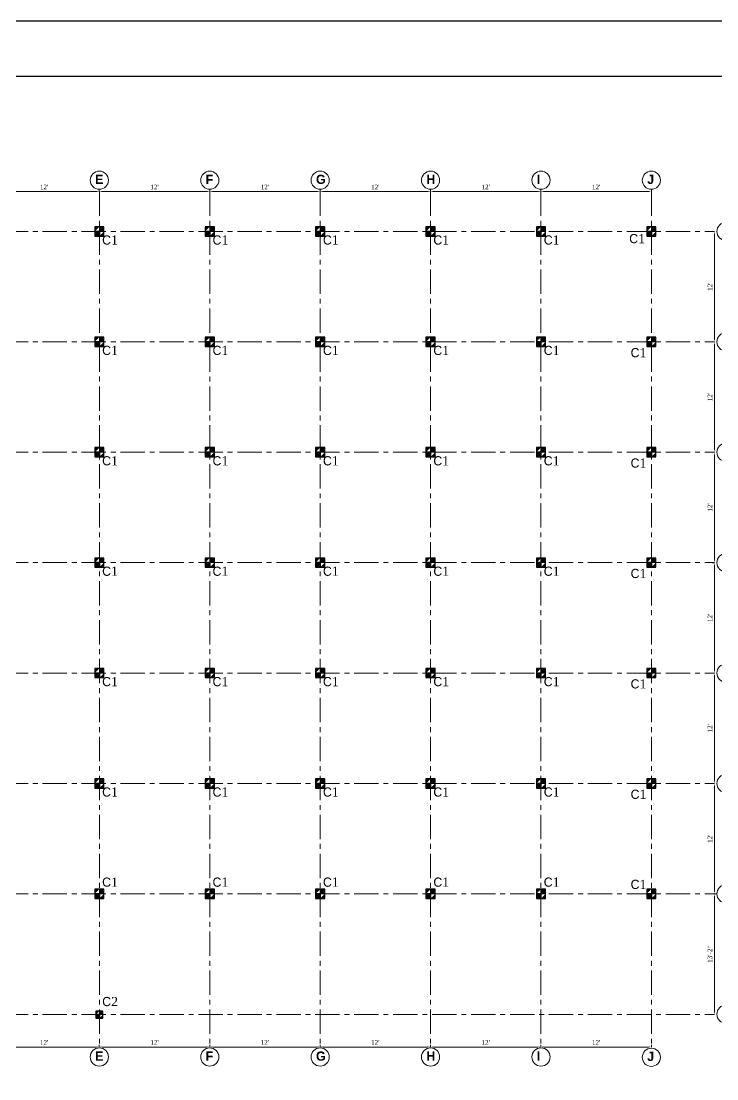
# Model space of a CAD drawing. Extents: x -2338379 to 930990, y -818978 to 106940.
# Drawn here: x 395084 to 395991, y -204346 to -202966 of the extents above; entities that cross this region are included whole.
import ezdxf

# ---------------------------------------------------------------- set-up
doc = ezdxf.new("R2010")
doc.units = 0
doc.header["$MEASUREMENT"] = 0
doc.header["$PDMODE"] = 34
doc.linetypes.add('CENTER', pattern=[50.8, 31.75, -6.35, 6.35, -6.35])
doc.layers.get('0').update_dxf_attribs({"linetype": 'CONTINUOUS', "lineweight": 30})
doc.layers.get('DEFPOINTS').update_dxf_attribs({"linetype": 'CONTINUOUS'})
for name, color, linetype, lineweight in [('Center', 11, 'CENTER', 15), ('Outline', 4, 'CONTINUOUS', 9), ('TEXT', 7, 'CONTINUOUS', 30)]:
    doc.layers.add(name, color=color, linetype=linetype, lineweight=lineweight)
doc.layers.add('pillar12', color=7, linetype='CONTINUOUS')
doc.styles.get("Standard").update_dxf_attribs({"font": 'times.ttf', "height": 6})
doc.dimstyles.new('Standard$0', dxfattribs={"dimtxt": 6, "dimasz": 4, "dimexe": 3, "dimexo": 6, "dimgap": 3, "dimtad": 1, "dimdec": 1, "dimzin": 0, "dimdsep": 46, "dimlunit": 4, "dimtxsty": 'Standard', "dimcen": 0.09, "dimclrd": 6, "dimclre": 6, "dimclrt": 7, "dimadec": 0, "dimazin": 0, "dimtfac": 1, "dimtdec": 1, "dimtix": 1, "dimtofl": 0, "dimtmove": 1, "dimatfit": 3, "dimfxl": 1, "dimtolj": 1, "dimtzin": 0, "dimlwd": 18, "dimlwe": 18, "dimarcsym": 0})

# ---------------------------------------------------------------- blocks, each defined once
blk = doc.blocks.new('pill12')
h = blk.add_hatch(color=5)
h.paths.add_polyline_path([(-6, -6), (6, -6), (6, 6), (-6, 6)], flags=17)
edge = h.paths.add_edge_path(flags=17)
edge.add_line((6, 0), (-6, 0))
edge.add_line((0, 6), (0, -6))
for p, q in [((6, 0), (-6, 0)), ((0, 6), (0, -6))]:
    blk.add_line(p, q)
blk.add_lwpolyline([(-6, -6), (6, -6), (6, 6), (-6, 6)], close=True)
blk = doc.blocks.new('*D1250')
at = {"color": 6, "lineweight": 18, "transparency": 16777216}
for p, q in [((395041.5, -203188.3), (395041.5, -203185.3)), ((395045.5, -203188.3), (395181.5, -203188.3)), ((395185.5, -203188.3), (395185.5, -203185.3))]:
    blk.add_line(p, q, dxfattribs=at)
at = {"color": 6, "lineweight": 30, "transparency": 16777216}
for points in [[(395045.5, -203187.6), (395045.5, -203189), (395041.5, -203188.3)], [(395181.5, -203187.6), (395181.5, -203189), (395185.5, -203188.3)]]:
    blk.add_solid(points, dxfattribs=at)
at = {"layer": 'DEFPOINTS', "color": 0, "lineweight": 30, "transparency": 16777216}
for p in [(395041.5, -203188.3), (395185.5, -203188.3), (395185.5, -203188.3)]:
    blk.add_point(p, dxfattribs=at)
at = {"color": 7, "lineweight": 30, "transparency": 16777216, "insert": (395113.5, -203182.3), "char_height": 6, "attachment_point": 5}
blk.add_mtext("\\A1;12'", dxfattribs=at)
blk = doc.blocks.new('*D1251')
at = {"color": 6, "lineweight": 18, "transparency": 16777216}
for p, q in [((395185.5, -203188.3), (395185.5, -203185.3)), ((395189.5, -203188.3), (395325.5, -203188.3)), ((395329.5, -203188.3), (395329.5, -203185.3))]:
    blk.add_line(p, q, dxfattribs=at)
at = {"color": 6, "lineweight": 30, "transparency": 16777216}
for points in [[(395189.5, -203187.6), (395189.5, -203189), (395185.5, -203188.3)], [(395325.5, -203187.6), (395325.5, -203189), (395329.5, -203188.3)]]:
    blk.add_solid(points, dxfattribs=at)
at = {"layer": 'DEFPOINTS', "color": 0, "lineweight": 30, "transparency": 16777216}
for p in [(395185.5, -203188.3), (395329.5, -203188.3), (395329.5, -203188.3)]:
    blk.add_point(p, dxfattribs=at)
at = {"color": 7, "lineweight": 30, "transparency": 16777216, "insert": (395257.5, -203182.3), "char_height": 6, "attachment_point": 5}
blk.add_mtext("\\A1;12'", dxfattribs=at)
blk = doc.blocks.new('*D1252')
at = {"color": 6, "lineweight": 18, "transparency": 16777216}
for p, q in [((395329.5, -203188.3), (395329.5, -203185.3)), ((395333.5, -203188.3), (395469.5, -203188.3)), ((395473.5, -203188.3), (395473.5, -203185.3))]:
    blk.add_line(p, q, dxfattribs=at)
at = {"color": 6, "lineweight": 30, "transparency": 16777216}
for points in [[(395333.5, -203187.6), (395333.5, -203189), (395329.5, -203188.3)], [(395469.5, -203187.6), (395469.5, -203189), (395473.5, -203188.3)]]:
    blk.add_solid(points, dxfattribs=at)
at = {"layer": 'DEFPOINTS', "color": 0, "lineweight": 30, "transparency": 16777216}
for p in [(395329.5, -203188.3), (395473.5, -203188.3), (395473.5, -203188.3)]:
    blk.add_point(p, dxfattribs=at)
at = {"color": 7, "lineweight": 30, "transparency": 16777216, "insert": (395401.5, -203182.3), "char_height": 6, "attachment_point": 5}
blk.add_mtext("\\A1;12'", dxfattribs=at)
blk = doc.blocks.new('*D1253')
at = {"color": 6, "lineweight": 18, "transparency": 16777216}
for p, q in [((395473.5, -203188.3), (395473.5, -203185.3)), ((395477.5, -203188.3), (395613.5, -203188.3)), ((395617.5, -203188.3), (395617.5, -203185.3))]:
    blk.add_line(p, q, dxfattribs=at)
at = {"color": 6, "lineweight": 30, "transparency": 16777216}
for points in [[(395477.5, -203187.6), (395477.5, -203189), (395473.5, -203188.3)], [(395613.5, -203187.6), (395613.5, -203189), (395617.5, -203188.3)]]:
    blk.add_solid(points, dxfattribs=at)
at = {"layer": 'DEFPOINTS', "color": 0, "lineweight": 30, "transparency": 16777216}
for p in [(395473.5, -203188.3), (395617.5, -203188.3), (395617.5, -203188.3)]:
    blk.add_point(p, dxfattribs=at)
at = {"color": 7, "lineweight": 30, "transparency": 16777216, "insert": (395545.5, -203182.3), "char_height": 6, "attachment_point": 5}
blk.add_mtext("\\A1;12'", dxfattribs=at)
blk = doc.blocks.new('*D1254')
at = {"color": 6, "lineweight": 18, "transparency": 16777216}
for p, q in [((395617.5, -203188.3), (395617.5, -203185.3)), ((395621.5, -203188.3), (395757.5, -203188.3)), ((395761.5, -203188.3), (395761.5, -203185.3))]:
    blk.add_line(p, q, dxfattribs=at)
at = {"color": 6, "lineweight": 30, "transparency": 16777216}
for points in [[(395621.5, -203187.6), (395621.5, -203189), (395617.5, -203188.3)], [(395757.5, -203187.6), (395757.5, -203189), (395761.5, -203188.3)]]:
    blk.add_solid(points, dxfattribs=at)
at = {"layer": 'DEFPOINTS', "color": 0, "lineweight": 30, "transparency": 16777216}
for p in [(395617.5, -203188.3), (395761.5, -203188.3), (395761.5, -203189)]:
    blk.add_point(p, dxfattribs=at)
at = {"color": 7, "lineweight": 30, "transparency": 16777216, "insert": (395689.5, -203182.3), "char_height": 6, "attachment_point": 5}
blk.add_mtext("\\A1;12'", dxfattribs=at)
blk = doc.blocks.new('*D1255')
at = {"color": 6, "lineweight": 18, "transparency": 16777216}
for p, q in [((395761.5, -203188.3), (395761.5, -203185.3)), ((395765.5, -203188.3), (395901.5, -203188.3)), ((395905.5, -203188.3), (395905.5, -203185.3))]:
    blk.add_line(p, q, dxfattribs=at)
at = {"color": 6, "lineweight": 30, "transparency": 16777216}
for points in [[(395765.5, -203187.6), (395765.5, -203189), (395761.5, -203188.3)], [(395901.5, -203187.6), (395901.5, -203189), (395905.5, -203188.3)]]:
    blk.add_solid(points, dxfattribs=at)
at = {"layer": 'DEFPOINTS', "color": 0, "lineweight": 30, "transparency": 16777216}
for p in [(395761.5, -203189), (395905.5, -203188.3), (395905.5, -203188.3)]:
    blk.add_point(p, dxfattribs=at)
at = {"color": 7, "lineweight": 30, "transparency": 16777216, "insert": (395833.5, -203182.3), "char_height": 6, "attachment_point": 5}
blk.add_mtext("\\A1;12'", dxfattribs=at)
blk = doc.blocks.new('*D1265')
at = {"color": 6, "lineweight": 18, "transparency": 16777216}
for p, q in [((395041.5, -204304), (395041.5, -204301)), ((395045.5, -204304), (395181.5, -204304)), ((395185.5, -204304), (395185.5, -204301))]:
    blk.add_line(p, q, dxfattribs=at)
at = {"color": 6, "lineweight": 30, "transparency": 16777216}
for points in [[(395045.5, -204303.3), (395045.5, -204304.7), (395041.5, -204304)], [(395181.5, -204303.3), (395181.5, -204304.7), (395185.5, -204304)]]:
    blk.add_solid(points, dxfattribs=at)
at = {"layer": 'DEFPOINTS', "color": 0, "lineweight": 30, "transparency": 16777216}
for p in [(395041.5, -204304), (395185.5, -204304), (395185.5, -204304)]:
    blk.add_point(p, dxfattribs=at)
at = {"color": 7, "lineweight": 30, "transparency": 16777216, "insert": (395113.5, -204298), "char_height": 6, "attachment_point": 5}
blk.add_mtext("\\A1;12'", dxfattribs=at)
blk = doc.blocks.new('*D1266')
at = {"color": 6, "lineweight": 18, "transparency": 16777216}
for p, q in [((395185.5, -204304), (395185.5, -204301)), ((395189.5, -204304), (395325.5, -204304)), ((395329.5, -204304), (395329.5, -204301))]:
    blk.add_line(p, q, dxfattribs=at)
at = {"color": 6, "lineweight": 30, "transparency": 16777216}
for points in [[(395189.5, -204303.3), (395189.5, -204304.7), (395185.5, -204304)], [(395325.5, -204303.3), (395325.5, -204304.7), (395329.5, -204304)]]:
    blk.add_solid(points, dxfattribs=at)
at = {"layer": 'DEFPOINTS', "color": 0, "lineweight": 30, "transparency": 16777216}
for p in [(395185.5, -204304), (395329.5, -204304), (395329.5, -204304)]:
    blk.add_point(p, dxfattribs=at)
at = {"color": 7, "lineweight": 30, "transparency": 16777216, "insert": (395257.5, -204298), "char_height": 6, "attachment_point": 5}
blk.add_mtext("\\A1;12'", dxfattribs=at)
blk = doc.blocks.new('*D1267')
at = {"color": 6, "lineweight": 18, "transparency": 16777216}
for p, q in [((395329.5, -204304), (395329.5, -204301)), ((395333.5, -204304), (395469.5, -204304)), ((395473.5, -204304), (395473.5, -204301))]:
    blk.add_line(p, q, dxfattribs=at)
at = {"color": 6, "lineweight": 30, "transparency": 16777216}
for points in [[(395333.5, -204303.3), (395333.5, -204304.7), (395329.5, -204304)], [(395469.5, -204303.3), (395469.5, -204304.7), (395473.5, -204304)]]:
    blk.add_solid(points, dxfattribs=at)
at = {"layer": 'DEFPOINTS', "color": 0, "lineweight": 30, "transparency": 16777216}
for p in [(395329.5, -204304), (395473.5, -204304), (395473.5, -204304)]:
    blk.add_point(p, dxfattribs=at)
at = {"color": 7, "lineweight": 30, "transparency": 16777216, "insert": (395401.5, -204298), "char_height": 6, "attachment_point": 5}
blk.add_mtext("\\A1;12'", dxfattribs=at)
blk = doc.blocks.new('*D1268')
at = {"color": 6, "lineweight": 18, "transparency": 16777216}
for p, q in [((395473.5, -204304), (395473.5, -204301)), ((395477.5, -204304), (395613.5, -204304)), ((395617.5, -204304), (395617.5, -204301))]:
    blk.add_line(p, q, dxfattribs=at)
at = {"color": 6, "lineweight": 30, "transparency": 16777216}
for points in [[(395477.5, -204303.3), (395477.5, -204304.7), (395473.5, -204304)], [(395613.5, -204303.3), (395613.5, -204304.7), (395617.5, -204304)]]:
    blk.add_solid(points, dxfattribs=at)
at = {"layer": 'DEFPOINTS', "color": 0, "lineweight": 30, "transparency": 16777216}
for p in [(395473.5, -204304), (395617.5, -204304), (395617.5, -204304)]:
    blk.add_point(p, dxfattribs=at)
at = {"color": 7, "lineweight": 30, "transparency": 16777216, "insert": (395545.5, -204298), "char_height": 6, "attachment_point": 5}
blk.add_mtext("\\A1;12'", dxfattribs=at)
blk = doc.blocks.new('*D1269')
at = {"color": 6, "lineweight": 18, "transparency": 16777216}
for p, q in [((395617.5, -204304), (395617.5, -204301)), ((395621.5, -204304), (395757.5, -204304)), ((395761.5, -204304), (395761.5, -204301))]:
    blk.add_line(p, q, dxfattribs=at)
at = {"color": 6, "lineweight": 30, "transparency": 16777216}
for points in [[(395621.5, -204303.3), (395621.5, -204304.7), (395617.5, -204304)], [(395757.5, -204303.3), (395757.5, -204304.7), (395761.5, -204304)]]:
    blk.add_solid(points, dxfattribs=at)
at = {"layer": 'DEFPOINTS', "color": 0, "lineweight": 30, "transparency": 16777216}
for p in [(395617.5, -204304), (395761.5, -204304), (395761.5, -204304)]:
    blk.add_point(p, dxfattribs=at)
at = {"color": 7, "lineweight": 30, "transparency": 16777216, "insert": (395689.5, -204298), "char_height": 6, "attachment_point": 5}
blk.add_mtext("\\A1;12'", dxfattribs=at)
blk = doc.blocks.new('*D1270')
at = {"color": 6, "lineweight": 18, "transparency": 16777216}
for p, q in [((395761.5, -204304), (395761.5, -204301)), ((395765.5, -204304), (395901.5, -204304)), ((395905.5, -204304), (395905.5, -204301))]:
    blk.add_line(p, q, dxfattribs=at)
at = {"color": 6, "lineweight": 30, "transparency": 16777216}
for points in [[(395765.5, -204303.3), (395765.5, -204304.7), (395761.5, -204304)], [(395901.5, -204303.3), (395901.5, -204304.7), (395905.5, -204304)]]:
    blk.add_solid(points, dxfattribs=at)
at = {"layer": 'DEFPOINTS', "color": 0, "lineweight": 30, "transparency": 16777216}
for p in [(395761.5, -204304), (395905.5, -204304), (395905.5, -204304)]:
    blk.add_point(p, dxfattribs=at)
at = {"color": 7, "lineweight": 30, "transparency": 16777216, "insert": (395833.5, -204298), "char_height": 6, "attachment_point": 5}
blk.add_mtext("\\A1;12'", dxfattribs=at)
blk = doc.blocks.new('*D1271')
at = {"color": 6, "lineweight": 18, "transparency": 16777216}
for p, q in [((395987.9, -203240.3), (395984.9, -203240.3)), ((395987.9, -203244.3), (395987.9, -203380.3)), ((395987.9, -203384.3), (395984.9, -203384.3))]:
    blk.add_line(p, q, dxfattribs=at)
at = {"color": 6, "lineweight": 30, "transparency": 16777216}
for points in [[(395987.3, -203244.3), (395988.6, -203244.3), (395987.9, -203240.3)], [(395987.3, -203380.3), (395988.6, -203380.3), (395987.9, -203384.3)]]:
    blk.add_solid(points, dxfattribs=at)
at = {"layer": 'DEFPOINTS', "color": 0, "lineweight": 30, "transparency": 16777216}
for p in [(395987.9, -203240.3), (395987.9, -203384.3), (395987.9, -203384.3)]:
    blk.add_point(p, dxfattribs=at)
at = {"color": 7, "lineweight": 30, "transparency": 16777216, "insert": (395981.9, -203312.3), "char_height": 6, "attachment_point": 5, "rotation": 90}
blk.add_mtext("\\A1;12'", dxfattribs=at)
blk = doc.blocks.new('*D1272')
at = {"color": 6, "lineweight": 18, "transparency": 16777216}
for p, q in [((395987.9, -203384.3), (395984.9, -203384.3)), ((395987.9, -203388.3), (395987.9, -203524.3)), ((395987.9, -203528.3), (395984.9, -203528.3))]:
    blk.add_line(p, q, dxfattribs=at)
at = {"color": 6, "lineweight": 30, "transparency": 16777216}
for points in [[(395987.3, -203388.3), (395988.6, -203388.3), (395987.9, -203384.3)], [(395987.3, -203524.3), (395988.6, -203524.3), (395987.9, -203528.3)]]:
    blk.add_solid(points, dxfattribs=at)
at = {"layer": 'DEFPOINTS', "color": 0, "lineweight": 30, "transparency": 16777216}
for p in [(395987.9, -203384.3), (395987.9, -203528.3), (395987.9, -203528.3)]:
    blk.add_point(p, dxfattribs=at)
at = {"color": 7, "lineweight": 30, "transparency": 16777216, "insert": (395981.9, -203456.3), "char_height": 6, "attachment_point": 5, "rotation": 90}
blk.add_mtext("\\A1;12'", dxfattribs=at)
blk = doc.blocks.new('*D1273')
at = {"color": 6, "lineweight": 18, "transparency": 16777216}
for p, q in [((395987.9, -203528.3), (395984.9, -203528.3)), ((395987.9, -203532.3), (395987.9, -203668.3)), ((395987.9, -203672.3), (395984.9, -203672.3))]:
    blk.add_line(p, q, dxfattribs=at)
at = {"color": 6, "lineweight": 30, "transparency": 16777216}
for points in [[(395987.3, -203532.3), (395988.6, -203532.3), (395987.9, -203528.3)], [(395987.3, -203668.3), (395988.6, -203668.3), (395987.9, -203672.3)]]:
    blk.add_solid(points, dxfattribs=at)
at = {"layer": 'DEFPOINTS', "color": 0, "lineweight": 30, "transparency": 16777216}
for p in [(395987.9, -203528.3), (395987.9, -203672.3), (395987.9, -203672.3)]:
    blk.add_point(p, dxfattribs=at)
at = {"color": 7, "lineweight": 30, "transparency": 16777216, "insert": (395981.9, -203600.3), "char_height": 6, "attachment_point": 5, "rotation": 90}
blk.add_mtext("\\A1;12'", dxfattribs=at)
blk = doc.blocks.new('*D1274')
at = {"color": 6, "lineweight": 18, "transparency": 16777216}
for p, q in [((395987.9, -203672.3), (395984.9, -203672.3)), ((395987.9, -203676.3), (395987.9, -203812.3)), ((395987.9, -203816.3), (395984.9, -203816.3))]:
    blk.add_line(p, q, dxfattribs=at)
at = {"color": 6, "lineweight": 30, "transparency": 16777216}
for points in [[(395987.3, -203676.3), (395988.6, -203676.3), (395987.9, -203672.3)], [(395987.3, -203812.3), (395988.6, -203812.3), (395987.9, -203816.3)]]:
    blk.add_solid(points, dxfattribs=at)
at = {"layer": 'DEFPOINTS', "color": 0, "lineweight": 30, "transparency": 16777216}
for p in [(395987.9, -203672.3), (395987.9, -203816.3), (395987.9, -203816.3)]:
    blk.add_point(p, dxfattribs=at)
at = {"color": 7, "lineweight": 30, "transparency": 16777216, "insert": (395981.9, -203744.3), "char_height": 6, "attachment_point": 5, "rotation": 90}
blk.add_mtext("\\A1;12'", dxfattribs=at)
blk = doc.blocks.new('*D1275')
at = {"color": 6, "lineweight": 18, "transparency": 16777216}
for p, q in [((395987.9, -203816.3), (395984.9, -203816.3)), ((395987.9, -203820.3), (395987.9, -203956.3)), ((395987.9, -203960.3), (395984.9, -203960.3))]:
    blk.add_line(p, q, dxfattribs=at)
at = {"color": 6, "lineweight": 30, "transparency": 16777216}
for points in [[(395987.3, -203820.3), (395988.6, -203820.3), (395987.9, -203816.3)], [(395987.3, -203956.3), (395988.6, -203956.3), (395987.9, -203960.3)]]:
    blk.add_solid(points, dxfattribs=at)
at = {"layer": 'DEFPOINTS', "color": 0, "lineweight": 30, "transparency": 16777216}
for p in [(395987.9, -203816.3), (395987.9, -203960.3), (395987.9, -203960.3)]:
    blk.add_point(p, dxfattribs=at)
at = {"color": 7, "lineweight": 30, "transparency": 16777216, "insert": (395981.9, -203888.3), "char_height": 6, "attachment_point": 5, "rotation": 90}
blk.add_mtext("\\A1;12'", dxfattribs=at)
blk = doc.blocks.new('*D1276')
at = {"color": 6, "lineweight": 18, "transparency": 16777216}
for p, q in [((395987.9, -203960.3), (395984.9, -203960.3)), ((395987.9, -203964.3), (395987.9, -204100.3)), ((395987.9, -204104.3), (395990.9, -204104.3))]:
    blk.add_line(p, q, dxfattribs=at)
at = {"color": 6, "lineweight": 30, "transparency": 16777216}
for points in [[(395987.3, -203964.3), (395988.6, -203964.3), (395987.9, -203960.3)], [(395987.3, -204100.3), (395988.6, -204100.3), (395987.9, -204104.3)]]:
    blk.add_solid(points, dxfattribs=at)
at = {"layer": 'DEFPOINTS', "color": 0, "lineweight": 30, "transparency": 16777216}
for p in [(395987.9, -203960.3), (395987.3, -204104.3), (395987.9, -204104.3)]:
    blk.add_point(p, dxfattribs=at)
at = {"color": 7, "lineweight": 30, "transparency": 16777216, "insert": (395981.9, -204032.3), "char_height": 6, "attachment_point": 5, "rotation": 90}
blk.add_mtext("\\A1;12'", dxfattribs=at)
blk = doc.blocks.new('pill9')
h = blk.add_hatch(color=3)
h.paths.add_polyline_path([(-4.5, -4.5), (4.5, -4.5), (4.5, 4.5), (-4.5, 4.5)], flags=16)
edge = h.paths.add_edge_path()
edge.add_line((4.5, 0), (-4.5, 0))
edge.add_line((0, 4.5), (0, -4.5))
for p, q in [((4.5, 0), (-4.5, 0)), ((0, 4.5), (0, -4.5))]:
    blk.add_line(p, q)
blk.add_lwpolyline([(-4.5, -4.5), (4.5, -4.5), (4.5, 4.5), (-4.5, 4.5)], close=True)
blk = doc.blocks.new('*D1278')
at = {"color": 6, "lineweight": 18, "transparency": 16777216}
for p, q in [((395987.9, -204104.3), (395984.9, -204104.3)), ((395987.9, -204108.3), (395987.9, -204257.8)), ((395987.9, -204261.8), (395984.9, -204261.8))]:
    blk.add_line(p, q, dxfattribs=at)
at = {"color": 6, "lineweight": 30, "transparency": 16777216}
for points in [[(395987.3, -204108.3), (395988.6, -204108.3), (395987.9, -204104.3)], [(395987.3, -204257.8), (395988.6, -204257.8), (395987.9, -204261.8)]]:
    blk.add_solid(points, dxfattribs=at)
at = {"layer": 'DEFPOINTS', "color": 0, "lineweight": 30, "transparency": 16777216}
for p in [(395987.9, -204104.3), (395987.9, -204261.8), (395987.9, -204261.8)]:
    blk.add_point(p, dxfattribs=at)
at = {"color": 7, "lineweight": 30, "transparency": 16777216, "insert": (395981.9, -204183), "char_height": 6, "attachment_point": 5, "rotation": 90}
blk.add_mtext('\\A1;13\'-2"', dxfattribs=at)

msp = doc.modelspace()

# ---------------------------------------------------------------- linework, layer by layer
at = {"color": 3}
for points in [[(397260.82, -205212.39), (397260.82, -202965.99), (394083.22, -202965.99), (394083.22, -205212.39)], [(397188.82, -205140.39), (397188.82, -203037.99), (394155.22, -203037.99), (394155.22, -205140.39)]]:
    msp.add_lwpolyline(points, close=True, dxfattribs=at)
at = {"layer": 'Center'}
for p, q in [((395185.55, -203188.31), (395185.55, -204303.99)), ((395329.55, -203188.31), (395329.55, -204303.99)), ((395473.55, -203188.31), (395473.55, -204303.99)), ((395617.55, -203188.31), (395617.55, -204303.99)), ((395761.55, -203188.31), (395761.55, -204303.99)), ((395905.55, -203188.31), (395905.55, -204303.99)), ((394552.78, -203240.27), (395987.94, -203240.27)), ((394552.78, -203384.27), (395987.94, -203384.27)), ((394552.78, -203528.27), (395987.94, -203528.27)), ((394552.78, -203672.27), (395987.94, -203672.27)), ((394552.78, -203816.27), (395987.94, -203816.27)), ((394552.78, -203960.27), (395987.94, -203960.27)), ((394552.78, -204104.27), (395987.94, -204104.27)), ((394552.78, -204261.77), (395987.94, -204261.77))]:
    msp.add_line(p, q, dxfattribs=at)
at = {"layer": 'Outline'}
for centre in [(395185.55, -203173.45), (395329.55, -203173.45), (395473.55, -203173.45), (395617.55, -203173.45), (395761.55, -203173.45), (395905.55, -203173.45), (396002.8, -203240.27), (396002.8, -203384.27), (396002.8, -203528.27), (396002.8, -203672.27), (396002.8, -203816.27), (396002.8, -203960.27), (396002.8, -204104.27), (396002.8, -204261.19), (395185.55, -204317), (395329.55, -204317), (395473.55, -204317), (395617.55, -204317), (395761.55, -204317), (395905.55, -204317.37)]:
    msp.add_circle(centre, 11.86, dxfattribs=at)

# ---------------------------------------------------------------- block references
at = {"lineweight": 40}
msp.add_blockref('pill9', (395185.55, -204261.77), dxfattribs=at)
at = {"layer": 'pillar12'}
for p in [(395185.55, -203240.27), (395329.55, -203240.27), (395473.55, -203240.27), (395617.55, -203240.27), (395761.55, -203240.27), (395905.55, -203240.27), (395185.55, -203384.27), (395329.55, -203384.27), (395473.55, -203384.27), (395617.55, -203384.27), (395761.55, -203384.27), (395905.55, -203384.27), (395185.55, -203528.27), (395329.55, -203528.27), (395473.55, -203528.27), (395617.55, -203528.27), (395761.55, -203528.27), (395905.55, -203528.27), (395185.55, -203672.27), (395329.55, -203672.27), (395473.55, -203672.27), (395617.55, -203672.27), (395761.55, -203672.27), (395905.55, -203672.27), (395185.55, -203816.27), (395329.55, -203816.27), (395473.55, -203816.27), (395617.55, -203816.27), (395761.55, -203816.27), (395905.55, -203816.27), (395185.55, -203960.27), (395329.55, -203960.27), (395473.55, -203960.27), (395617.55, -203960.27), (395761.55, -203960.27), (395905.55, -203960.27), (395185.55, -204104.27), (395329.55, -204104.27), (395473.55, -204104.27), (395617.55, -204104.27), (395761.55, -204104.27), (395905.55, -204104.27)]:
    msp.add_blockref('pill12', p, dxfattribs=at)

# ---------------------------------------------------------------- texts
at = {"layer": 'TEXT', "char_height": 12, "attachment_point": 1}
for s, insert, width in [('{\\fCentury Gothic|b1|i0|c0|p34;E}', (395180.15, -203166.29), 451.5), ('{\\fCentury Gothic|b1|i0|c0|p34;F}', (395324.15, -203166.29), 451.5), ('{\\fCentury Gothic|b1|i0|c0|p34;G}', (395468.15, -203166.29), 451.5), ('{\\fCentury Gothic|b1|i0|c0|p34;H}', (395612.15, -203166.29), 451.5), ('{\\fCentury Gothic|b1|i0|c0|p34;I}', (395756.15, -203166.29), 451.5), ('{\\fCentury Gothic|b1|i0|c0|p34;J}', (395900.15, -203166.29), 451.5), ('{\\fCentury Gothic|b0|i0|c0|p34;C}1', (395189.17, -203245.42), 22.0563), ('{\\fCentury Gothic|b0|i0|c0|p34;C}1', (395333.17, -203245.42), 22.0563), ('{\\fCentury Gothic|b0|i0|c0|p34;C}1', (395477.17, -203245.42), 22.0563), ('{\\fCentury Gothic|b0|i0|c0|p34;C}1', (395621.17, -203245.42), 22.0563), ('{\\fCentury Gothic|b0|i0|c0|p34;C}1', (395765.17, -203245.42), 22.0563), ('{\\fCentury Gothic|b0|i0|c0|p34;C}1', (395876.63, -203243.63), 22.0563), ('{\\fCentury Gothic|b0|i0|c0|p34;C}1', (395189.17, -203389.42), 22.0563), ('{\\fCentury Gothic|b0|i0|c0|p34;C}1', (395333.17, -203389.42), 22.0563), ('{\\fCentury Gothic|b0|i0|c0|p34;C}1', (395477.17, -203389.42), 22.0563), ('{\\fCentury Gothic|b0|i0|c0|p34;C}1', (395621.17, -203389.42), 22.0563), ('{\\fCentury Gothic|b0|i0|c0|p34;C}1', (395765.17, -203389.42), 22.0563), ('{\\fCentury Gothic|b0|i0|c0|p34;C}1', (395878.47, -203392.36), 22.0563), ('{\\fCentury Gothic|b0|i0|c0|p34;C}1', (395189.17, -203533.42), 22.0563), ('{\\fCentury Gothic|b0|i0|c0|p34;C}1', (395333.17, -203533.42), 22.0563), ('{\\fCentury Gothic|b0|i0|c0|p34;C}1', (395477.17, -203533.42), 22.0563), ('{\\fCentury Gothic|b0|i0|c0|p34;C}1', (395621.17, -203533.42), 22.0563), ('{\\fCentury Gothic|b0|i0|c0|p34;C}1', (395765.17, -203533.42), 22.0563), ('{\\fCentury Gothic|b0|i0|c0|p34;C}1', (395878.47, -203536.36), 22.0563), ('{\\fCentury Gothic|b0|i0|c0|p34;C}1', (395189.17, -203677.42), 22.0563), ('{\\fCentury Gothic|b0|i0|c0|p34;C}1', (395333.17, -203677.42), 22.0563), ('{\\fCentury Gothic|b0|i0|c0|p34;C}1', (395477.17, -203677.42), 22.0563), ('{\\fCentury Gothic|b0|i0|c0|p34;C}1', (395621.17, -203677.42), 22.0563), ('{\\fCentury Gothic|b0|i0|c0|p34;C}1', (395765.17, -203677.42), 22.0563), ('{\\fCentury Gothic|b0|i0|c0|p34;C}1', (395878.47, -203680.36), 22.0563), ('{\\fCentury Gothic|b0|i0|c0|p34;C}1', (395189.17, -203821.42), 22.0563), ('{\\fCentury Gothic|b0|i0|c0|p34;C}1', (395333.17, -203821.42), 22.0563), ('{\\fCentury Gothic|b0|i0|c0|p34;C}1', (395477.17, -203821.42), 22.0563), ('{\\fCentury Gothic|b0|i0|c0|p34;C}1', (395621.17, -203821.42), 22.0563), ('{\\fCentury Gothic|b0|i0|c0|p34;C}1', (395765.17, -203821.42), 22.0563), ('{\\fCentury Gothic|b0|i0|c0|p34;C}1', (395878.47, -203824.36), 22.0563), ('{\\fCentury Gothic|b0|i0|c0|p34;C}1', (395189.17, -203965.42), 22.0563), ('{\\fCentury Gothic|b0|i0|c0|p34;C}1', (395333.17, -203965.42), 22.0563), ('{\\fCentury Gothic|b0|i0|c0|p34;C}1', (395477.17, -203965.42), 22.0563), ('{\\fCentury Gothic|b0|i0|c0|p34;C}1', (395621.17, -203965.42), 22.0563), ('{\\fCentury Gothic|b0|i0|c0|p34;C}1', (395765.17, -203965.42), 22.0563), ('{\\fCentury Gothic|b0|i0|c0|p34;C}1', (395878.47, -203968.36), 22.0563), ('{\\fCentury Gothic|b0|i0|c0|p34;C}1', (395189.17, -204082.96), 22.0563), ('{\\fCentury Gothic|b0|i0|c0|p34;C}1', (395333.17, -204082.96), 22.0563), ('{\\fCentury Gothic|b0|i0|c0|p34;C}1', (395477.17, -204082.96), 22.0563), ('{\\fCentury Gothic|b0|i0|c0|p34;C}1', (395621.17, -204082.96), 22.0563), ('{\\fCentury Gothic|b0|i0|c0|p34;C}1', (395765.17, -204082.96), 22.0563), ('{\\fCentury Gothic|b0|i0|c0|p34;C}1', (395878.47, -204085.9), 22.0563), ('{\\fCentury Gothic|b0|i0|c0|p34;C}2', (395189.25, -204238.7), 22.0563), ('{\\fCentury Gothic|b1|i0|c0|p34;E}', (395180.15, -204309.85), 451.5), ('{\\fCentury Gothic|b1|i0|c0|p34;F}', (395324.15, -204309.85), 451.5), ('{\\fCentury Gothic|b1|i0|c0|p34;G}', (395468.15, -204309.85), 451.5), ('{\\fCentury Gothic|b1|i0|c0|p34;H}', (395612.15, -204309.85), 451.5), ('{\\fCentury Gothic|b1|i0|c0|p34;I}', (395756.15, -204309.85), 451.5), ('{\\fCentury Gothic|b1|i0|c0|p34;J}', (395900.15, -204310.22), 451.5)]:
    msp.add_mtext(s, dxfattribs=dict(at, insert=insert, width=width))

# ---------------------------------------------------------------- dimensions: what is measured, and where the dimension line sits
at = {"lineweight": 30}
for base, p1, p2, picture, middle in [((395185.55, -203188.31), (395041.55, -203188.31), (395185.55, -203188.31), '*D1250', (395113.55, -203182.31)), ((395329.55, -203188.31), (395185.55, -203188.31), (395329.55, -203188.31), '*D1251', (395257.55, -203182.31)), ((395473.55, -203188.31), (395329.55, -203188.31), (395473.55, -203188.31), '*D1252', (395401.55, -203182.31)), ((395617.55, -203188.31), (395473.55, -203188.31), (395617.55, -203188.31), '*D1253', (395545.55, -203182.31)), ((395761.55, -203188.31), (395617.55, -203188.31), (395761.55, -203188.98), '*D1254', (395689.55, -203182.31)), ((395905.55, -203188.31), (395761.55, -203188.98), (395905.55, -203188.31), '*D1255', (395833.55, -203182.31)), ((395185.55, -204303.99), (395041.55, -204303.99), (395185.55, -204303.99), '*D1265', (395113.55, -204297.99)), ((395329.55, -204303.99), (395185.55, -204303.99), (395329.55, -204303.99), '*D1266', (395257.55, -204297.99)), ((395473.55, -204303.99), (395329.55, -204303.99), (395473.55, -204303.99), '*D1267', (395401.55, -204297.99)), ((395617.55, -204303.99), (395473.55, -204303.99), (395617.55, -204303.99), '*D1268', (395545.55, -204297.99)), ((395761.55, -204303.99), (395617.55, -204303.99), (395761.55, -204303.99), '*D1269', (395689.55, -204297.99)), ((395905.55, -204303.99), (395761.55, -204303.99), (395905.55, -204303.99), '*D1270', (395833.55, -204297.99))]:
    dim = msp.add_linear_dim(base=base, p1=p1, p2=p2, dimstyle='Standard$0', override={"dimdec": 0, "dimtdec": 0, "dimfxl": 6, "dimfxlon": 1, "dimarcsym": 1}, dxfattribs=at)
    dim.commit()
    dim.dimension.update_dxf_attribs({"geometry": picture, "text_midpoint": middle})
for base, p1, p2, picture, middle in [((395987.94, -203384.27), (395987.94, -203240.27), (395987.94, -203384.27), '*D1271', (395981.94, -203312.27)), ((395987.94, -203528.27), (395987.94, -203384.27), (395987.94, -203528.27), '*D1272', (395981.94, -203456.27)), ((395987.94, -203672.27), (395987.94, -203528.27), (395987.94, -203672.27), '*D1273', (395981.94, -203600.27)), ((395987.94, -203816.27), (395987.94, -203672.27), (395987.94, -203816.27), '*D1274', (395981.94, -203744.27)), ((395987.94, -203960.27), (395987.94, -203816.27), (395987.94, -203960.27), '*D1275', (395981.94, -203888.27)), ((395987.94, -204104.27), (395987.94, -203960.27), (395987.27, -204104.27), '*D1276', (395981.94, -204032.27)), ((395987.94098486, -204261.76711103), (395987.94098486, -204104.26711103), (395987.94098486, -204261.76711103), '*D1278', (395981.88907427, -204183.01711103))]:
    dim = msp.add_linear_dim(base=base, p1=p1, p2=p2, angle=90, dimstyle='Standard$0', override={"dimdec": 0, "dimtdec": 0, "dimfxl": 6, "dimfxlon": 1, "dimarcsym": 1}, dxfattribs=at)
    dim.commit()
    dim.dimension.update_dxf_attribs({"geometry": picture, "text_midpoint": middle})

doc.saveas('drawing.dxf')
